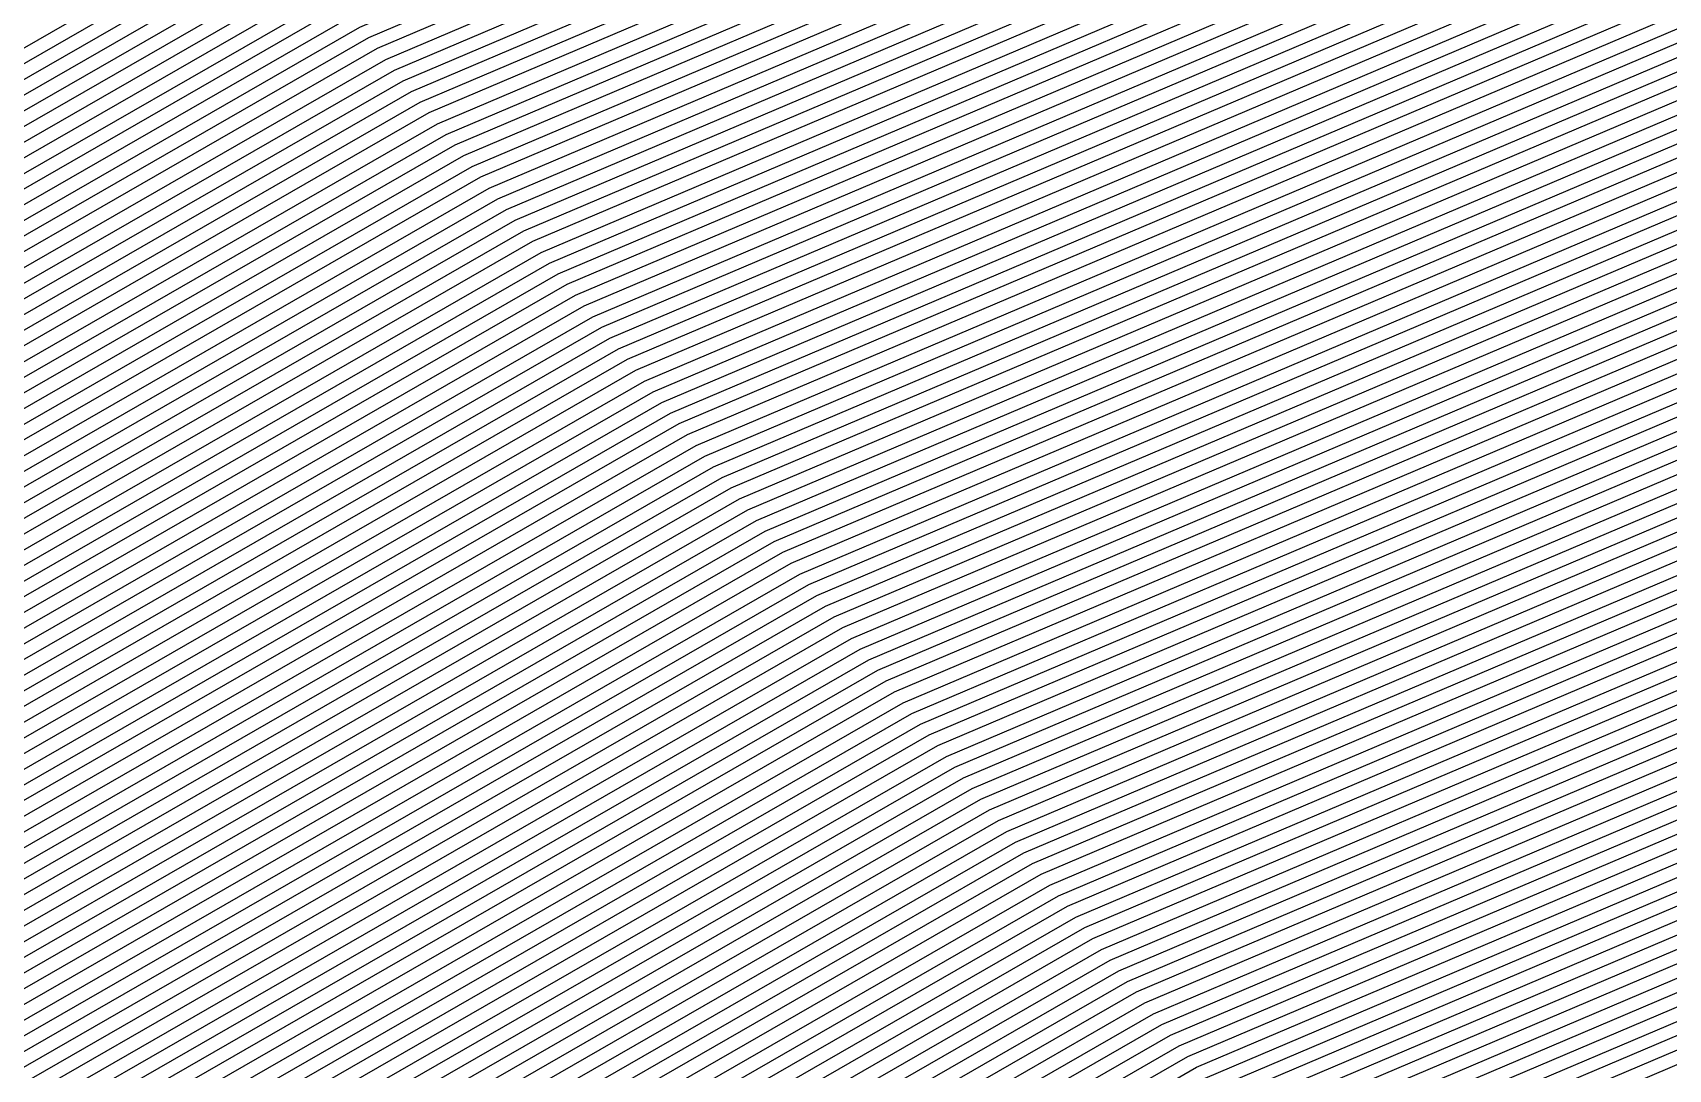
# Model space of a CAD drawing. Extents: x 7084 to 11035, y 13750 to 16729.
# Drawn here: x 9027.4 to 9099.3, y 14833.1 to 14878.7 of the extents above; entities that cross this region are included whole.
import ezdxf

# ---------------------------------------------------------------- set-up
doc = ezdxf.new("R2010")
doc.units = 0
doc.layers.add('Default', color=7, linetype='Continuous')

msp = doc.modelspace()

# ---------------------------------------------------------------- linework, layer by layer
at = {"layer": 'Default'}
for points in [[(8760.535, 14895.53), (8799.376, 14839.801), (8810.945, 14825.188), (8892.006, 14771.148), (8969.689, 14776.214), (8994.653, 14793.263), (9074.025, 14838.859), (9118.472, 14857.734), (9184.334, 14856.046), (9200.165, 14842.041), (9264.338, 14815.021), (9304.868, 14813.332), (9318.264, 14828.554), (9402.702, 14850.508), (9466.875, 14902.86), (9500.65, 14945.079), (9537.803, 15021.073), (9523.799, 15083.179), (9576.151, 15198.015), (9552.508, 15319.606)], [(9550.406, 15318.916), (9573.887, 15198.152), (9521.892, 15084.098), (9536.16, 15020.821), (9499.26, 14945.343), (9465.715, 14903.411), (9401.978, 14851.416), (9318.114, 14829.611), (9304.466, 14814.102), (9264.212, 14815.779), (9200.475, 14842.616), (9184.346, 14856.884), (9118.932, 14858.561), (9073.646, 14839.33), (8994.814, 14794.044), (8969.379, 14776.674), (8892.224, 14771.642), (8811.715, 14825.315), (8799.928, 14840.203), (8761.351, 14895.553)], [(8969.069, 14777.133), (8994.974, 14794.825), (9073.266, 14839.801), (9119.392, 14859.389), (9184.357, 14857.723), (9200.785, 14843.19), (9264.085, 14816.538), (9304.064, 14814.872), (9317.965, 14830.668), (9401.254, 14852.323), (9464.554, 14903.963), (9497.87, 14945.607), (9534.517, 15020.568), (9519.985, 15085.017), (9571.624, 15198.29), (9548.303, 15318.227)], [(9546.201, 15317.538), (9569.361, 15198.428), (9518.078, 15085.936), (9532.875, 15020.315), (9496.48, 14945.872), (9463.394, 14904.514), (9400.531, 14853.231), (9317.816, 14831.725), (9303.662, 14815.642), (9263.959, 14817.296), (9201.096, 14843.765), (9184.369, 14858.561), (9119.851, 14860.216), (9072.887, 14840.272), (8995.135, 14795.606), (8968.758, 14777.593), (8892.661, 14772.63), (8813.254, 14825.567), (8801.031, 14841.007), (8762.982, 14895.599), (8743.13, 14955.154), (8750.207, 14973.168)], [(8763.798, 14895.622), (8801.582, 14841.41), (8814.024, 14825.694), (8892.879, 14773.124), (8968.448, 14778.052), (8995.296, 14796.387), (9072.508, 14840.743), (9120.311, 14861.043), (9184.38, 14859.4), (9201.406, 14844.339), (9263.833, 14818.054), (9303.26, 14816.411), (9317.666, 14832.782), (9399.807, 14854.138), (9462.234, 14905.066), (9495.09, 14946.136), (9531.232, 15020.062), (9516.171, 15086.855), (9567.098, 15198.566), (9544.099, 15316.848)], [(8767.06, 14895.714), (8803.788, 14843.018), (8817.103, 14826.199), (8893.752, 14775.1), (8967.207, 14779.89), (8995.939, 14799.512), (9070.992, 14842.627), (9122.149, 14864.351), (9184.426, 14862.755), (9202.646, 14846.637), (9263.327, 14821.087), (9301.652, 14819.49), (9317.069, 14837.01), (9396.912, 14857.769), (9457.592, 14907.271), (9489.53, 14947.193), (9524.66, 15019.051), (9508.543, 15090.531), (9558.045, 15199.117), (9535.689, 15314.091)], [(8767.876, 14895.737), (8804.339, 14843.42), (8817.872, 14826.326), (8893.97, 14775.594), (8966.897, 14780.35), (8996.1, 14800.293), (9070.613, 14843.098), (9122.608, 14865.179), (9184.438, 14863.593), (9202.957, 14847.211), (9263.201, 14821.845), (9301.25, 14820.26), (9316.92, 14838.066), (9396.188, 14858.676), (9456.432, 14907.823), (9488.14, 14947.457), (9523.018, 15018.799), (9506.636, 15091.45), (9555.782, 15199.255), (9533.587, 15313.402)], [(9529.382, 15312.023), (9551.256, 15199.531), (9502.821, 15093.288), (9519.732, 15018.293), (9485.359, 14947.985), (9454.112, 14908.926), (9394.741, 14860.491), (9316.621, 14840.18), (9300.445, 14821.799), (9262.948, 14823.362), (9203.577, 14848.36), (9184.461, 14865.271), (9123.527, 14866.833), (9069.854, 14844.04), (8996.422, 14801.856), (8966.277, 14781.269), (8894.407, 14776.582), (8819.412, 14826.578), (8805.442, 14844.224), (8769.507, 14895.783)], [(8770.323, 14895.806), (8805.994, 14844.626), (8820.182, 14826.705), (8894.625, 14777.076), (8965.967, 14781.728), (8996.583, 14802.637), (9069.475, 14844.511), (9123.987, 14867.66), (9184.472, 14866.109), (9203.887, 14848.934), (9262.822, 14824.12), (9300.043, 14822.569), (9316.471, 14841.237), (9394.017, 14861.399), (9452.951, 14909.477), (9483.969, 14948.25), (9518.089, 15018.04), (9500.914, 15094.207), (9548.992, 15199.669), (9527.28, 15311.334)], [(8771.138, 14895.829), (8806.545, 14845.028), (8820.951, 14826.831), (8894.843, 14777.57), (8965.657, 14782.188), (8996.744, 14803.418), (9069.096, 14844.982), (9124.446, 14868.487), (9184.484, 14866.948), (9204.197, 14849.509), (9262.695, 14824.878), (9299.641, 14823.339), (9316.322, 14842.294), (9393.293, 14862.307), (9451.791, 14910.028), (9482.579, 14948.514), (9516.446, 15017.788), (9499.007, 15095.126), (9546.729, 15199.807), (9525.177, 15310.645)], [(8771.954, 14895.852), (8807.097, 14845.43), (8821.721, 14826.957), (8895.062, 14778.064), (8965.346, 14782.647), (8996.904, 14804.199), (9068.717, 14845.453), (9124.906, 14869.314), (9184.495, 14867.786), (9204.508, 14850.083), (9262.569, 14825.636), (9299.239, 14824.108), (9316.173, 14843.351), (9392.569, 14863.214), (9450.631, 14910.58), (9481.189, 14948.778), (9514.804, 15017.535), (9497.1, 15096.045), (9544.466, 15199.945), (9523.075, 15309.955)], [(8776.032, 14895.967), (8809.854, 14847.441), (8825.57, 14827.589), (8896.153, 14780.534), (8963.795, 14784.945), (8997.709, 14808.105), (9066.822, 14847.808), (9127.203, 14873.45), (9184.553, 14871.98), (9206.058, 14852.955), (9261.937, 14829.427), (9297.229, 14827.957), (9315.426, 14848.636), (9388.95, 14867.752), (9444.829, 14913.337), (9474.239, 14950.099), (9506.59, 15016.271), (9487.565, 15100.641), (9533.15, 15200.634), (9512.563, 15306.509)], [(8776.848, 14895.99), (8810.405, 14847.843), (8826.339, 14827.716), (8896.371, 14781.028), (8963.485, 14785.405), (8997.869, 14808.886), (9066.442, 14848.279), (9127.663, 14874.277), (9184.564, 14872.818), (9206.369, 14853.53), (9261.811, 14830.186), (9296.827, 14828.727), (9315.277, 14849.692), (9388.227, 14868.659), (9443.669, 14913.889), (9472.849, 14950.364), (9504.947, 15016.019), (9485.658, 15101.56), (9530.887, 15200.772), (9510.461, 15305.82)], [(8777.664, 14896.013), (8810.957, 14848.245), (8827.109, 14827.842), (8896.589, 14781.522), (8963.175, 14785.864), (8998.03, 14809.668), (9066.063, 14848.75), (9128.123, 14875.104), (9184.576, 14873.657), (9206.679, 14854.104), (9261.684, 14830.944), (9296.425, 14829.496), (9315.127, 14850.749), (9387.503, 14869.567), (9442.508, 14914.44), (9471.459, 14950.628), (9503.304, 15015.766), (9483.751, 15102.479), (9528.624, 15200.91), (9508.359, 15305.13)], [(8778.479, 14896.036), (8811.508, 14848.647), (8827.879, 14827.968), (8896.808, 14782.016), (8962.865, 14786.324), (8998.191, 14810.449), (9065.684, 14849.222), (9128.582, 14875.932), (9184.587, 14874.496), (9206.989, 14854.678), (9261.558, 14831.702), (9296.022, 14830.266), (9314.978, 14851.806), (9386.779, 14870.475), (9441.348, 14914.991), (9470.069, 14950.892), (9501.661, 15015.513), (9481.844, 15103.398), (9526.361, 15201.047), (9506.256, 15304.441)], [(9502.052, 15303.063), (9521.834, 15201.323), (9478.03, 15105.236), (9498.376, 15015.008), (9467.288, 14951.42), (9439.028, 14916.094), (9385.332, 14872.29), (9314.679, 14853.92), (9295.218, 14831.805), (9261.305, 14833.218), (9207.609, 14855.827), (9184.61, 14876.173), (9129.501, 14877.586), (9064.926, 14850.164), (8998.513, 14812.011), (8962.245, 14787.243), (8897.244, 14783.004), (8829.418, 14828.221)], [(9499.949, 15302.373), (9519.571, 15201.461), (9476.123, 15106.155), (9496.733, 15014.755), (9465.898, 14951.685), (9437.867, 14916.646), (9384.608, 14873.197), (9314.53, 14854.977), (9294.816, 14832.575), (9261.179, 14833.977), (9207.92, 14856.402), (9184.621, 14877.011), (9129.961, 14878.413), (9064.547, 14850.635), (8998.674, 14812.792), (8961.934, 14787.702), (8897.463, 14783.498), (8830.188, 14828.347), (8813.162, 14849.853), (8780.926, 14896.105)], [(8781.742, 14896.128), (8813.714, 14850.255), (8830.957, 14828.474), (8897.681, 14783.992), (8961.624, 14788.162), (8998.834, 14813.574), (9064.168, 14851.106), (9130.42, 14879.24), (9184.633, 14877.85), (9208.23, 14856.976), (9261.052, 14834.735), (9294.414, 14833.345), (9314.381, 14856.034), (9383.884, 14874.105), (9436.707, 14917.197), (9464.508, 14951.949), (9495.09, 15014.502), (9474.216, 15107.074), (9517.308, 15201.599), (9497.847, 15301.684)], [(8961.004, 14789.081), (8999.156, 14815.136), (9063.41, 14852.048), (9131.339, 14880.894), (9184.656, 14879.527), (9208.85, 14858.125), (9260.8, 14836.251), (9293.61, 14834.884), (9314.082, 14858.148), (9382.437, 14875.92), (9434.386, 14918.3), (9461.728, 14952.477), (9491.804, 15013.997), (9470.402, 15108.912), (9512.782, 15201.875), (9493.642, 15300.305)], [(8785.82, 14896.243), (8816.471, 14852.266), (8834.806, 14829.106), (8898.772, 14786.461), (8960.073, 14790.459), (8999.639, 14817.48), (9062.272, 14853.461), (9132.718, 14883.376), (9184.69, 14882.043), (9209.781, 14859.848), (9260.421, 14838.526), (9292.404, 14837.193), (9313.634, 14861.319), (9380.265, 14878.643), (9430.905, 14919.954), (9457.558, 14953.27), (9486.876, 15013.238), (9464.681, 15111.669), (9505.992, 15202.288), (9487.335, 15298.238)], [(8786.636, 14896.266), (8817.022, 14852.668), (8835.576, 14829.232), (8898.991, 14786.955), (8959.763, 14790.919), (8999.799, 14818.261), (9061.893, 14853.932), (9133.177, 14884.203), (9184.702, 14882.882), (9210.091, 14860.423), (9260.294, 14839.284), (9292.002, 14837.963), (9313.485, 14862.375), (9379.542, 14879.55), (9429.745, 14920.506), (9456.168, 14953.534), (9485.233, 15012.986), (9462.774, 15112.588), (9503.729, 15202.426), (9485.233, 15297.548)], [(9483.131, 15296.859), (9501.466, 15202.564), (9460.867, 15113.507), (9483.59, 15012.733), (9454.778, 14953.799), (9428.585, 14921.057), (9378.818, 14880.458), (9313.335, 14863.432), (9291.6, 14838.733), (9260.168, 14840.042), (9210.401, 14860.997), (9184.713, 14883.721), (9133.637, 14885.03), (9061.514, 14854.403), (8999.96, 14819.042), (8959.453, 14791.378), (8899.209, 14787.449), (8836.345, 14829.358), (8817.574, 14853.07), (8787.452, 14896.289)], [(8789.083, 14896.335), (8818.677, 14853.874), (8837.885, 14829.611), (8899.645, 14788.437), (8958.833, 14792.298), (9000.282, 14820.604), (9060.756, 14855.345), (9134.556, 14886.685), (9184.736, 14885.398), (9211.021, 14862.146), (9259.915, 14841.559), (9290.795, 14840.272), (9313.037, 14865.546), (9377.37, 14882.273), (9426.264, 14922.16), (9451.998, 14954.327), (9480.305, 15012.227), (9457.052, 15115.345), (9496.939, 15202.84), (9478.926, 15295.48)], [(9474.721, 15294.102), (9492.413, 15203.115), (9453.238, 15117.184), (9477.019, 15011.722), (9449.218, 14954.855), (9423.944, 14923.263), (9375.923, 14884.088), (9312.738, 14867.66), (9289.991, 14841.812), (9259.662, 14843.075), (9211.642, 14863.295), (9184.759, 14887.075), (9135.475, 14888.339), (9059.998, 14856.287), (9000.604, 14822.167), (8958.212, 14793.217), (8900.082, 14789.425), (8839.424, 14829.864), (8819.779, 14854.678), (8790.714, 14896.38)], [(8957.902, 14793.676), (9000.764, 14822.948), (9059.618, 14856.758), (9135.935, 14889.166), (9184.771, 14887.914), (9211.952, 14863.869), (9259.536, 14843.834), (9289.589, 14842.581), (9312.588, 14868.717), (9375.199, 14884.996), (9422.783, 14923.814), (9447.827, 14955.12), (9475.376, 15011.469), (9451.331, 15118.103), (9490.15, 15203.253), (9472.619, 15293.412)], [(8900.518, 14790.413), (8957.592, 14794.136), (9000.925, 14823.729), (9059.239, 14857.229), (9136.394, 14889.993), (9184.782, 14888.752), (9212.262, 14864.443), (9259.41, 14844.592), (9289.187, 14843.351), (9312.439, 14869.774), (9374.475, 14885.903), (9421.623, 14924.366), (9446.437, 14955.384), (9473.733, 15011.216), (9449.424, 15119.022), (9487.887, 15203.391), (9470.517, 15292.723)], [(9464.21, 15290.655), (9481.097, 15203.805), (9443.703, 15121.779), (9468.805, 15010.458), (9442.267, 14956.177), (9418.142, 14926.02), (9372.304, 14888.626), (9311.991, 14872.945), (9287.981, 14845.66), (9259.031, 14846.866), (9213.193, 14866.167), (9184.817, 14891.268), (9137.773, 14892.475), (9058.102, 14858.642), (9001.408, 14826.073), (8956.661, 14795.514), (8901.173, 14791.895), (8843.273, 14830.496), (8822.537, 14856.689), (8794.793, 14896.495), (8780.317, 14939.921), (8792.323, 14970.479), (8761.764, 15023.957)], [(8781.271, 14939.53), (8795.608, 14896.518), (8823.088, 14857.091), (8844.043, 14830.622), (8901.392, 14792.389), (8956.351, 14795.974), (9001.569, 14826.854), (9057.723, 14859.113), (9138.232, 14893.302), (9184.828, 14892.107), (9213.503, 14866.741), (9258.904, 14847.625), (9287.579, 14846.43), (9311.842, 14874.001), (9371.58, 14889.534), (9416.982, 14926.571), (9440.877, 14956.441), (9467.162, 15010.206), (9441.796, 15122.698), (9478.834, 15203.942), (9462.107, 15289.966)], [(9001.729, 14827.635), (9057.344, 14859.584), (9138.692, 14894.129), (9184.84, 14892.946), (9213.813, 14867.315), (9258.778, 14848.383), (9287.177, 14847.2), (9311.692, 14875.058), (9370.857, 14890.441), (9415.821, 14927.123), (9439.487, 14956.705), (9465.519, 15009.953), (9439.889, 15123.617), (9476.571, 15204.08), (9460.005, 15289.277)], [(8764.039, 15025.439), (8795.562, 14970.273), (8783.178, 14938.749), (8797.24, 14896.564), (8824.191, 14857.895), (8845.582, 14830.875), (8901.828, 14793.377), (8955.731, 14796.893), (9001.89, 14828.416), (9056.965, 14860.055), (9139.151, 14894.956), (9184.851, 14893.784), (9214.123, 14867.89), (9258.651, 14849.141), (9286.774, 14847.969), (9311.543, 14876.115), (9370.133, 14891.349), (9414.661, 14927.674), (9438.097, 14956.969), (9463.876, 15009.7), (9437.982, 15124.536), (9474.308, 15204.218), (9457.903, 15288.587)], [(8764.797, 15025.933), (8796.642, 14970.204), (8784.132, 14938.358), (8798.055, 14896.587), (8824.742, 14858.297), (8846.352, 14831.001), (8902.046, 14793.871), (8955.421, 14797.352), (9002.051, 14829.198), (9056.586, 14860.526), (9139.611, 14895.783), (9184.863, 14894.623), (9214.433, 14868.464), (9258.525, 14849.899), (9286.372, 14848.739), (9311.394, 14877.172), (9369.409, 14892.256), (9413.501, 14928.226), (9436.707, 14957.233), (9462.234, 15009.447), (9436.075, 15125.455), (9472.045, 15204.356), (9455.8, 15287.898)], [(8767.072, 15027.415), (8799.882, 14969.997), (8786.992, 14937.187), (8800.502, 14896.656), (8826.397, 14859.503), (8848.661, 14831.38), (8902.701, 14795.353), (8954.49, 14798.731), (9002.534, 14831.541), (9055.448, 14861.939), (9140.989, 14898.265), (9184.897, 14897.139), (9215.364, 14870.187), (9258.146, 14852.174), (9285.166, 14851.048), (9310.946, 14880.343), (9367.238, 14894.979), (9410.02, 14929.88), (9432.537, 14958.026), (9457.305, 15008.689), (9430.354, 15128.212), (9465.255, 15204.77), (9449.493, 15285.83)], [(8768.588, 15028.403), (8802.042, 14969.859), (8788.899, 14936.405), (8802.134, 14896.702), (8827.5, 14860.308), (8850.2, 14831.633), (8903.138, 14796.341), (8953.87, 14799.65), (9002.855, 14833.104), (9054.69, 14862.881), (9141.908, 14899.919), (9184.92, 14898.816), (9215.984, 14871.336), (9257.893, 14853.69), (9284.362, 14852.588), (9310.647, 14882.457), (9365.79, 14896.794), (9407.699, 14930.983), (9429.757, 14958.555), (9454.02, 15008.184), (9426.54, 15130.05), (9460.729, 15205.045), (9445.289, 15284.452)], [(9003.016, 14833.885), (9054.311, 14863.352), (9142.368, 14900.746), (9184.932, 14899.655), (9216.294, 14871.911), (9257.767, 14854.449), (9283.96, 14853.357), (9310.498, 14883.514), (9365.067, 14897.702), (9406.539, 14931.534), (9428.366, 14958.819), (9452.377, 15007.931), (9424.633, 15130.969), (9458.466, 15205.183), (9443.186, 15283.762)], [(8770.105, 15029.391), (8804.201, 14969.721), (8790.806, 14935.624), (8803.765, 14896.748), (8828.602, 14861.112), (8851.74, 14831.886), (8903.574, 14797.329), (8953.249, 14800.569), (9003.177, 14834.666), (9053.932, 14863.823), (9142.827, 14901.573), (9184.943, 14900.493), (9216.605, 14872.485), (9257.64, 14855.207), (9283.558, 14854.127), (9310.348, 14884.571), (9364.343, 14898.609), (9405.379, 14932.086), (9426.976, 14959.083), (9450.734, 15007.678), (9422.726, 15131.888), (9456.202, 15205.321), (9441.084, 15283.073)], [(9438.982, 15282.384), (9453.939, 15205.459), (9420.819, 15132.808), (9449.091, 15007.425), (9425.586, 14959.347), (9404.218, 14932.637), (9363.619, 14899.517), (9310.199, 14885.628), (9283.156, 14854.897), (9257.514, 14855.965), (9216.915, 14873.06), (9184.955, 14901.332), (9143.287, 14902.4), (9053.553, 14864.294), (9003.338, 14835.447), (8952.939, 14801.029), (8903.793, 14797.823), (8852.509, 14832.012), (8829.154, 14861.514), (8804.581, 14896.771), (8791.76, 14935.234), (8805.281, 14969.652), (8770.863, 15029.885)], [(9432.675, 15280.316), (9447.15, 15205.872), (9415.098, 15135.565), (9444.163, 15006.667), (9421.416, 14960.14), (9400.737, 14934.292), (9361.448, 14902.239), (9309.751, 14888.798), (9281.949, 14857.206), (9257.135, 14858.24), (9217.845, 14874.783), (9184.989, 14903.848), (9144.666, 14904.882), (9052.415, 14865.707), (9003.82, 14837.791), (8952.009, 14802.407), (8904.447, 14799.305), (8854.818, 14832.391)], [(8773.896, 15031.861), (8809.601, 14969.376), (8795.574, 14933.671), (8807.843, 14896.863), (8831.36, 14863.122), (8855.588, 14832.518), (8904.666, 14799.799), (8951.698, 14802.867), (9003.981, 14838.572), (9052.036, 14866.178), (9145.125, 14905.709), (9185.001, 14904.687), (9218.155, 14875.357), (9257.009, 14858.998), (9281.547, 14857.975), (9309.602, 14889.855), (9360.724, 14903.147), (9399.577, 14934.843), (9420.026, 14960.404), (9442.52, 15006.414), (9413.191, 15136.484), (9444.886, 15206.01), (9430.572, 15279.627)], [(8907.604, 15279.542), (8848.463, 15222.043), (8844.399, 15210.663), (8841.779, 15202.805), (8837.85, 15181.851), (8835.231, 15173.993), (8813.875, 15096.781), (8805.362, 15079.1), (8798.159, 15062.73), (8798.159, 15047.669), (8844.157, 14967.171), (8826.086, 14921.172), (8833.944, 14897.598), (8849.005, 14875.989), (8880.219, 14836.562), (8911.65, 14815.607), (8941.773, 14817.572), (9009.128, 14863.57), (9039.905, 14881.251), (9159.83, 14932.178), (9185.368, 14931.523)], [(8951.388, 14803.326), (9004.142, 14839.353), (9051.657, 14866.649), (9145.585, 14906.536), (9185.012, 14905.525), (9218.466, 14875.932), (9256.882, 14859.756), (9281.145, 14858.745), (9309.452, 14890.912), (9360, 14904.055), (9398.417, 14935.394), (9418.636, 14960.668), (9440.877, 15006.162), (9411.284, 15137.403), (9442.623, 15206.148), (9428.47, 15278.937)], [(8951.078, 14803.786), (9004.303, 14840.134), (9051.278, 14867.12), (9146.044, 14907.363), (9185.024, 14906.364), (9218.776, 14876.506), (9256.756, 14860.514), (9280.743, 14859.515), (9309.303, 14891.969), (9359.276, 14904.962), (9397.256, 14935.946), (9417.246, 14960.933), (9439.234, 15005.909), (9409.376, 15138.322), (9440.36, 15206.286), (9426.368, 15278.248)], [(9004.624, 14841.697), (9050.52, 14868.062), (9146.963, 14909.018), (9185.047, 14908.041), (9219.396, 14877.655), (9256.503, 14862.031), (9279.939, 14861.054), (9309.004, 14894.083), (9357.829, 14906.777), (9394.936, 14937.049), (9414.466, 14961.461), (9435.949, 15005.403), (9405.562, 15140.16), (9435.834, 15206.562), (9422.163, 15276.869)], [(8777.687, 15034.331), (8815, 14969.032), (8800.341, 14931.718), (8811.922, 14896.978), (8834.117, 14865.133), (8859.437, 14833.15), (8905.757, 14802.269), (8950.147, 14805.164), (9004.785, 14842.478), (9050.141, 14868.533), (9147.423, 14909.845), (9185.058, 14908.88), (9219.706, 14878.229), (9256.377, 14862.789), (9279.537, 14861.824), (9308.855, 14895.14), (9357.105, 14907.685), (9393.776, 14937.6), (9413.076, 14961.725), (9434.306, 15005.151), (9403.655, 15141.079), (9433.571, 15206.7), (9420.061, 15276.18)], [(9415.856, 15274.802), (9429.044, 15206.975), (9399.841, 15142.917), (9431.02, 15004.645), (9410.296, 14962.254), (9391.455, 14938.703), (9355.658, 14909.5), (9308.556, 14897.254), (9278.733, 14863.363), (9256.124, 14864.305), (9220.327, 14879.378), (9185.081, 14910.557), (9148.342, 14911.499), (9049.382, 14869.475), (9005.107, 14844.04), (8949.527, 14806.083), (8906.194, 14803.257), (8860.976, 14833.402), (8835.22, 14865.937), (8813.553, 14897.024), (8802.248, 14930.937), (8817.16, 14968.894), (8779.203, 15035.319)], [(8779.961, 15035.813), (8818.24, 14968.825), (8803.202, 14930.546), (8814.369, 14897.047), (8835.771, 14866.339), (8861.746, 14833.529), (8906.412, 14803.751), (8949.217, 14806.543), (9005.268, 14844.822), (9049.003, 14869.946), (9148.801, 14912.326), (9185.092, 14911.396), (9220.637, 14879.952), (9255.998, 14865.064), (9278.331, 14864.133), (9308.407, 14898.311), (9354.934, 14910.408), (9390.295, 14939.254), (9408.905, 14962.518), (9429.377, 15004.392), (9397.934, 15143.836), (9426.781, 15207.113), (9413.753, 15274.112)], [(8819.32, 14968.756), (8804.156, 14930.156), (8815.184, 14897.07), (8836.322, 14866.741), (8862.516, 14833.655), (8906.63, 14804.245), (8948.907, 14807.002), (9005.429, 14845.603), (9048.624, 14870.417), (9149.261, 14913.153), (9185.104, 14912.234), (9220.947, 14880.527), (9255.871, 14865.822), (9277.929, 14864.903), (9308.257, 14899.367), (9354.21, 14911.315), (9389.134, 14939.806), (9407.515, 14962.782), (9427.735, 15004.14), (9396.027, 15144.755), (9424.518, 15207.251), (9411.651, 15273.423)], [(8781.478, 15036.801), (8820.4, 14968.687), (8805.109, 14929.765), (8816, 14897.093), (8836.874, 14867.143), (8863.285, 14833.781), (8906.848, 14804.739), (8948.597, 14807.462), (9005.589, 14846.384), (9048.245, 14870.888), (9149.72, 14913.98), (9185.115, 14913.073), (9221.257, 14881.101), (9255.745, 14866.58), (9277.526, 14865.673), (9308.108, 14900.424), (9353.486, 14912.223), (9387.974, 14940.357), (9406.125, 14963.046), (9426.092, 15003.887), (9394.12, 15145.674), (9422.255, 15207.389), (9409.549, 15272.734)], [(8948.286, 14807.921), (9005.75, 14847.165), (9047.866, 14871.359), (9150.18, 14914.808), (9185.127, 14913.912), (9221.567, 14881.676), (9255.618, 14867.338), (9277.124, 14866.442), (9307.959, 14901.481), (9352.763, 14913.13), (9386.814, 14940.909), (9404.735, 14963.311), (9424.449, 15003.634), (9392.213, 15146.593), (9419.992, 15207.527), (9407.446, 15272.044)], [(9403.242, 15270.666), (9415.465, 15207.802), (9388.399, 15148.431), (9421.163, 15003.129), (9401.955, 14963.839), (9384.493, 14942.012), (9351.315, 14914.945), (9307.66, 14903.595), (9276.32, 14867.982), (9255.366, 14868.855), (9222.188, 14882.824), (9185.15, 14915.589), (9151.099, 14916.462), (9047.108, 14872.301), (9006.072, 14848.728), (8947.666, 14808.841), (8907.503, 14806.221), (8865.594, 14834.16), (8838.528, 14868.349), (8818.447, 14897.162), (8807.97, 14928.593), (8823.639, 14968.48), (8783.753, 15038.283)], [(9396.935, 15268.598), (9408.676, 15208.216), (9382.678, 15151.189), (9416.235, 15002.371), (9397.785, 14964.632), (9381.012, 14943.666), (9349.144, 14917.668), (9307.212, 14906.766), (9275.114, 14870.291), (9254.987, 14871.129), (9223.118, 14884.548), (9185.184, 14918.105), (9152.477, 14918.943), (9045.97, 14873.714), (9006.554, 14851.071), (8946.735, 14810.219), (8908.158, 14807.703), (8867.903, 14834.54), (8840.182, 14869.556), (8820.894, 14897.231), (8810.83, 14927.422), (8826.879, 14968.274), (8786.027, 15039.765)], [(8821.709, 14897.254), (8840.734, 14869.958), (8868.673, 14834.666), (8908.376, 14808.197), (8946.425, 14810.679), (9006.715, 14851.852), (9045.591, 14874.185), (9152.937, 14919.771), (9185.196, 14918.943), (9223.429, 14885.122), (9254.86, 14871.888), (9274.712, 14871.061), (9307.063, 14907.823), (9348.42, 14918.576), (9379.852, 14944.217), (9396.395, 14964.896), (9414.592, 15002.118), (9380.771, 15152.108), (9406.413, 15208.354), (9394.832, 15267.909)], [(9390.628, 15266.53), (9401.886, 15208.63), (9376.957, 15153.946), (9411.307, 15001.612), (9393.615, 14965.425), (9377.531, 14945.32), (9346.973, 14920.391), (9306.764, 14909.937), (9273.908, 14872.6), (9254.608, 14873.404), (9224.049, 14886.271), (9185.219, 14920.621), (9153.856, 14921.425), (9044.833, 14875.127), (9007.037, 14853.415), (8945.805, 14811.598), (8908.813, 14809.185), (8870.213, 14834.919), (8841.837, 14870.762), (8823.341, 14897.3), (8813.691, 14926.25), (8830.119, 14968.067), (8788.302, 15041.247)], [(8945.495, 14812.057), (9007.198, 14854.196), (9044.454, 14875.598), (9154.316, 14922.252), (9185.23, 14921.459), (9224.359, 14886.845), (9254.481, 14874.162), (9273.506, 14873.37), (9306.615, 14910.993), (9346.249, 14921.298), (9376.371, 14945.872), (9392.225, 14965.689), (9409.664, 15001.36), (9375.05, 15154.865), (9399.623, 15208.767), (9388.525, 15265.841)], [(8789.818, 15042.235), (8832.279, 14967.929), (8815.598, 14925.469), (8824.972, 14897.345), (8842.94, 14871.566), (8871.752, 14835.171), (8909.249, 14810.173), (8945.185, 14812.517), (9007.359, 14854.977), (9044.075, 14876.069), (9154.775, 14923.079), (9185.242, 14922.298), (9224.669, 14887.42), (9254.355, 14874.921), (9273.104, 14874.139), (9306.465, 14912.05), (9345.525, 14922.206), (9375.211, 14946.423), (9390.835, 14965.953), (9408.021, 15001.107), (9373.143, 15155.784), (9397.36, 15208.905), (9386.423, 15265.152)], [(9007.519, 14855.758), (9043.696, 14876.54), (9155.235, 14923.906), (9185.253, 14923.137), (9224.979, 14887.994), (9254.228, 14875.679), (9272.701, 14874.909), (9306.316, 14913.107), (9344.801, 14923.114), (9374.05, 14946.974), (9389.444, 14966.217), (9406.378, 15000.854), (9371.236, 15156.703), (9395.097, 15209.043), (9384.321, 15264.462)], [(8791.335, 15043.223), (8834.438, 14967.791), (8817.505, 14924.687), (8826.603, 14897.391), (8844.043, 14872.37), (8873.291, 14835.424), (8909.686, 14811.161), (8944.564, 14813.436), (9007.68, 14856.539), (9043.317, 14877.011), (9155.694, 14924.733), (9185.265, 14923.975), (9225.29, 14888.569), (9254.102, 14876.437), (9272.299, 14875.679), (9306.167, 14914.164), (9344.078, 14924.021), (9372.89, 14947.526), (9388.054, 14966.481), (9404.735, 15000.601), (9369.329, 15157.622), (9392.833, 15209.181), (9382.218, 15263.773)], [(9375.911, 15261.705), (9386.044, 15209.595), (9363.608, 15160.379), (9399.807, 14999.843), (9383.884, 14967.274), (9369.409, 14949.18), (9341.906, 14926.744), (9305.719, 14917.335), (9271.093, 14877.988), (9253.723, 14878.712), (9226.22, 14890.292), (9185.299, 14926.491), (9157.073, 14927.215), (9042.179, 14878.424), (9008.163, 14858.883), (8943.634, 14814.814), (8910.341, 14812.643), (8875.601, 14835.803)], [(8829.866, 14897.483), (8846.248, 14873.979), (8876.37, 14835.93), (8910.559, 14813.137), (8943.323, 14815.274), (9008.324, 14859.664), (9041.8, 14878.896), (9157.532, 14928.042), (9185.311, 14927.33), (9226.53, 14890.866), (9253.597, 14879.47), (9270.691, 14878.758), (9305.569, 14918.392), (9341.183, 14927.651), (9368.249, 14949.732), (9382.494, 14967.538), (9398.164, 14999.59), (9361.7, 15161.298), (9383.781, 15209.732), (9373.809, 15261.016)], [(9369.604, 15259.637), (9379.254, 15210.008), (9357.886, 15163.136), (9394.878, 14999.085), (9379.714, 14968.067), (9365.928, 14950.835), (9339.735, 14929.466), (9305.27, 14920.506), (9269.887, 14880.297), (9253.344, 14880.986), (9227.151, 14892.015), (9185.334, 14929.007), (9158.451, 14929.696), (9041.042, 14879.838), (9008.645, 14861.227), (8942.703, 14816.193), (8910.996, 14814.125), (8877.91, 14836.182)], [(8824.179, 14921.953), (8832.313, 14897.552), (8847.903, 14875.185), (8878.679, 14836.309), (8911.214, 14814.619), (8942.393, 14816.652), (9008.806, 14862.008), (9040.663, 14880.309), (9158.911, 14930.523), (9185.345, 14929.846), (9227.461, 14892.589), (9253.217, 14881.745), (9269.485, 14881.067), (9305.121, 14921.563), (9339.011, 14930.374), (9364.768, 14951.386), (9378.324, 14968.331), (9393.236, 14998.832), (9355.979, 15164.055), (9376.991, 15210.146), (9367.502, 15258.948)], [(8942.083, 14817.112), (9008.967, 14862.789), (9040.284, 14880.78), (9159.37, 14931.351), (9185.357, 14930.684), (9227.771, 14893.164), (9253.091, 14882.503), (9269.083, 14881.836), (9304.972, 14922.62), (9338.288, 14931.282), (9363.608, 14951.937), (9376.934, 14968.595), (9391.593, 14998.579), (9354.072, 15164.974), (9374.728, 15210.284), (9365.4, 15258.259)], [(9356.99, 15255.501), (9365.675, 15210.835), (9346.444, 15168.651), (9385.022, 14997.568), (9371.374, 14969.652), (9358.966, 14954.143), (9335.393, 14934.912), (9304.374, 14926.847), (9267.474, 14884.915), (9252.586, 14885.536), (9229.012, 14895.461), (9185.403, 14934.039), (9161.209, 14934.659), (9038.767, 14882.664), (9009.61, 14865.914), (8940.842, 14818.95), (8912.305, 14817.089), (8882.528, 14836.941), (8850.66, 14877.195), (8836.391, 14897.667), (8828.947, 14920), (8847.397, 14966.964), (8800.433, 15049.151)], [(8810.486, 15244.576), (8804.558, 15226.792), (8795.666, 15179.369), (8789.738, 15161.585), (8779.134, 15123.249), (8759.869, 15083.236), (8743.567, 15046.187), (8743.567, 15012.101), (8766.405, 14972.134), (8757.433, 14949.295), (8775.217, 14895.944), (8809.302, 14847.039), (8824.8, 14827.463), (8895.935, 14780.04), (8964.106, 14784.486), (8997.548, 14807.324), (9067.201, 14847.337), (9126.744, 14872.623), (9184.541, 14871.141), (9205.748, 14852.381)], [(8834.873, 15244.846), (8828.384, 15226.678), (8824.202, 15214.132), (8817.93, 15180.679), (8813.748, 15168.134), (8797.469, 15109.28), (8783.879, 15081.053), (8772.379, 15054.918), (8772.379, 15030.873), (8807.441, 14969.514), (8793.667, 14934.452), (8806.212, 14896.817), (8830.257, 14862.318), (8854.049, 14832.265), (8904.229, 14798.811), (8952.319, 14801.948), (9003.659, 14837.01), (9052.794, 14865.236), (9144.206, 14904.055), (9184.978, 14903.009), (9217.535, 14874.208), (9257.261, 14857.481), (9282.352, 14856.436)], [(9185.035, 14907.202), (9146.504, 14908.19), (9050.899, 14867.591), (9004.464, 14840.916), (8950.768, 14804.245), (8905.321, 14801.281), (8857.897, 14832.897), (8833.014, 14864.328), (8810.29, 14896.932), (8798.434, 14932.499), (8812.841, 14969.17), (8776.17, 15033.343), (8776.17, 15056.066), (8787.038, 15080.766), (8799.882, 15107.442), (8816.907, 15168.995), (8820.859, 15180.851), (8826.787, 15212.467), (8830.739, 15224.322), (8836.872, 15241.493)], [(9107.444, 14837.883), (9083.123, 14827.555), (8990.793, 14774.514), (8977.133, 14765.185), (8886.767, 14759.292), (8792.472, 14822.155), (8786.142, 14830.151), (8740.959, 14894.979), (8717.385, 14965.7), (8721.05, 14975.029), (8711.722, 14991.353), (8711.722, 15036.536), (8733.331, 15085.649), (8758.869, 15138.689), (8763.2, 15154.348), (8771.058, 15177.922), (8782.845, 15240.785)], [(8814.725, 15240.337), (8809.21, 15223.794), (8800.939, 15179.679), (8795.424, 15163.136), (8783.477, 15119.941), (8765.555, 15082.719), (8750.391, 15048.254), (8750.391, 15016.547), (8776.124, 14971.513), (8766.015, 14945.78), (8782.558, 14896.151), (8814.265, 14850.658), (8831.727, 14828.6), (8897.899, 14784.486), (8961.314, 14788.621), (8998.995, 14814.355), (9063.789, 14851.577), (9130.88, 14880.067), (9184.644, 14878.689), (9208.54, 14857.55), (9260.926, 14835.493)], [(9184.116, 14840.111), (9109.741, 14842.018), (9081.228, 14829.91), (8991.597, 14778.42), (8975.582, 14767.483), (8887.858, 14761.762), (8796.321, 14822.787), (8788.899, 14832.162), (8745.037, 14895.094), (8722.153, 14963.747), (8726.449, 14974.684), (8715.513, 14993.823), (8715.513, 15037.685), (8736.49, 15085.361), (8761.282, 15136.851), (8766.359, 15155.209), (8773.988, 15178.094), (8785.43, 15239.119)], [(8816.138, 15238.924), (8810.761, 15222.795), (8802.697, 15179.783), (8797.32, 15163.653), (8784.924, 15118.838), (8767.451, 15082.547), (8752.665, 15048.944), (8752.665, 15018.029), (8779.364, 14971.306), (8768.875, 14944.608), (8785.005, 14896.22), (8815.919, 14851.864), (8834.036, 14828.979), (8898.554, 14785.967), (8960.383, 14790), (8999.478, 14816.698), (9062.651, 14852.99), (9132.258, 14882.549), (9184.679, 14881.205)], [(8818.022, 15237.04), (8812.829, 15221.462), (8805.04, 15179.921), (8799.847, 15164.343), (8786.854, 15117.367), (8769.978, 15082.317), (8755.698, 15049.863), (8755.698, 15020.005), (8783.684, 14971.031), (8772.689, 14943.046), (8788.267, 14896.312), (8818.125, 14853.472), (8837.115, 14829.485), (8899.427, 14787.943), (8959.143, 14791.838), (9000.121, 14819.823), (9061.135, 14854.874), (9134.096, 14885.857), (9184.725, 14884.559), (9210.711, 14861.571), (9260.041, 14840.801), (9291.197, 14839.502), (9313.186, 14864.489)], [(8789.565, 15236.454), (8778.675, 15178.37), (8771.414, 15156.588), (8765.142, 15133.91), (8741.545, 15084.902), (8721.578, 15039.523), (8721.578, 14997.775), (8735.088, 14974.133), (8729.781, 14960.622), (8751.563, 14895.278), (8793.311, 14835.378), (8802.478, 14823.798), (8889.605, 14765.714), (8973.101, 14771.159), (8992.884, 14784.669), (9078.195, 14833.678), (9113.418, 14848.636), (9184.208, 14846.82), (9196.753, 14835.723), (9265.728, 14806.681)], [(8790.599, 15235.788), (8779.847, 15178.439), (8772.678, 15156.933), (8766.107, 15133.175), (8742.809, 15084.787), (8723.095, 15039.983), (8723.095, 14998.763), (8737.248, 14973.995), (8731.688, 14959.841), (8753.194, 14895.324), (8794.414, 14836.182), (8804.018, 14824.051), (8890.041, 14766.702), (8972.481, 14772.078), (8993.205, 14786.232), (9077.437, 14834.62), (9114.337, 14850.29), (9184.231, 14848.498), (9197.373, 14836.872)], [(8791.116, 15235.455), (8780.432, 15178.473), (8773.31, 15157.105), (8766.589, 15132.808), (8743.44, 15084.729), (8723.853, 15040.213), (8723.853, 14999.257), (8738.328, 14973.926), (8732.641, 14959.451), (8754.01, 14895.347), (8794.965, 14836.584), (8804.787, 14824.177), (8890.259, 14767.196), (8972.17, 14772.538), (8993.366, 14787.013), (9077.058, 14835.091), (9114.796, 14851.117), (9184.242, 14849.336), (9197.684, 14837.446), (9265.349, 14808.955), (9308.085, 14807.175), (9319.458, 14820.099), (9408.492, 14843.248)], [(8840.469, 15235.457), (8834.978, 15220.083), (8831.44, 15209.468), (8826.132, 15181.161), (8822.594, 15170.546), (8804.224, 15104.133), (8792.725, 15080.249), (8782.994, 15058.134), (8782.994, 15037.789), (8822.56, 14968.549), (8807.016, 14928.984), (8817.631, 14897.139), (8837.977, 14867.947), (8864.825, 14834.034), (8907.285, 14805.727), (8947.976, 14808.381), (9005.911, 14847.946), (9047.487, 14871.83), (9150.639, 14915.635), (9185.138, 14914.75), (9221.878, 14882.25), (9255.492, 14868.097), (9276.722, 14867.212), (9307.809, 14902.538)], [(9116.175, 14853.599), (9075.92, 14836.504), (8993.849, 14789.357), (8971.24, 14773.916), (8890.914, 14768.678), (8807.097, 14824.556), (8796.619, 14837.791), (8756.457, 14895.415), (8735.502, 14958.279), (8741.568, 14973.719), (8726.128, 15000.739), (8726.128, 15040.902), (8745.336, 15084.557), (8768.037, 15131.705), (8775.205, 15157.622), (8782.19, 15178.576), (8792.667, 15234.455)], [(8820.848, 15234.214), (8815.931, 15219.463), (8808.556, 15180.127), (8803.639, 15165.377), (8789.749, 15115.162), (8773.769, 15081.972), (8760.248, 15051.241), (8760.248, 15022.969), (8790.163, 14970.617), (8778.41, 14940.702), (8793.161, 14896.449), (8821.434, 14855.885), (8841.733, 14830.243), (8900.737, 14790.907), (8957.282, 14794.595), (9001.086, 14824.51), (9058.86, 14857.7), (9136.854, 14890.82), (9184.794, 14889.591), (9212.572, 14865.018), (9259.283, 14845.35)], [(8821.319, 15233.743), (8816.448, 15219.13), (8809.141, 15180.162), (8804.27, 15165.549), (8790.232, 15114.794), (8774.401, 15081.915), (8761.006, 15051.471), (8761.006, 15023.463), (8791.243, 14970.548), (8779.364, 14940.311), (8793.977, 14896.472), (8821.985, 14856.287), (8842.503, 14830.369), (8900.955, 14791.401), (8956.971, 14795.055), (9001.247, 14825.292), (9058.481, 14858.171), (9137.313, 14891.647), (9184.805, 14890.43), (9212.882, 14865.592)], [(8841.268, 15234.116), (8835.92, 15219.141), (8832.474, 15208.802), (8827.304, 15181.23), (8823.858, 15170.891), (8805.189, 15103.398), (8793.988, 15080.134), (8784.511, 15058.594), (8784.511, 15038.777), (8824.719, 14968.411), (8808.923, 14928.203), (8819.262, 14897.185), (8839.08, 14868.751), (8866.364, 14834.287), (8907.722, 14806.715), (8947.356, 14809.3), (9006.233, 14849.509), (9046.729, 14872.772), (9151.558, 14917.289), (9185.161, 14916.427), (9222.498, 14883.399), (9255.239, 14869.613)], [(8794.218, 15233.456), (8783.948, 15178.68), (8777.101, 15158.139), (8769.484, 15130.602), (8747.232, 15084.385), (8728.402, 15041.591), (8728.402, 15002.221), (8744.807, 14973.512), (8738.363, 14957.107), (8758.904, 14895.484), (8798.274, 14838.997), (8809.406, 14824.935), (8891.569, 14770.16), (8970.309, 14775.295), (8994.331, 14791.7), (9074.783, 14837.917), (9117.553, 14856.08), (9184.311, 14854.368), (9199.545, 14840.893), (9264.591, 14813.505), (9305.673, 14811.793), (9318.562, 14826.44), (9404.149, 14848.693)], [(9185.173, 14917.266), (9152.018, 14918.116), (9046.35, 14873.243), (9006.394, 14850.29), (8947.046, 14809.76), (8907.94, 14807.209), (8867.134, 14834.413), (8839.631, 14869.153), (8820.078, 14897.208), (8809.877, 14927.812), (8825.799, 14968.343), (8785.269, 15039.271), (8785.269, 15058.824), (8794.62, 15080.077), (8805.672, 15103.03), (8824.49, 15171.063), (8827.89, 15181.265), (8832.991, 15208.469), (8836.391, 15218.67), (8841.668, 15233.445)], [(8798.354, 15230.79), (8788.635, 15178.956), (8782.156, 15159.518), (8773.344, 15127.661), (8752.286, 15083.925), (8734.468, 15043.429), (8734.468, 15006.173), (8753.447, 14972.961), (8745.991, 14953.982), (8765.429, 14895.668), (8802.685, 14842.214), (8815.563, 14825.946), (8893.315, 14774.112), (8967.828, 14778.971), (8995.618, 14797.95), (9071.75, 14841.685), (9121.23, 14862.697), (9184.403, 14861.077), (9202.026, 14845.488)], [(8842.867, 15231.433), (8837.804, 15217.257), (8834.542, 15207.469), (8829.648, 15181.368), (8826.385, 15171.58), (8807.119, 15101.927), (8796.516, 15079.904), (8787.544, 15059.513), (8787.544, 15040.753), (8829.039, 14968.136), (8812.737, 14926.64), (8822.525, 14897.277), (8841.285, 14870.36), (8869.443, 14834.792), (8908.595, 14808.691), (8946.115, 14811.138), (9006.876, 14852.634), (9045.212, 14874.656), (9153.397, 14920.598), (9185.207, 14919.782), (9223.739, 14885.697), (9254.734, 14872.646), (9274.31, 14871.83), (9306.913, 14908.88)], [(8798.871, 15230.457), (8789.221, 15178.99), (8782.787, 15159.69), (8773.827, 15127.293), (8752.918, 15083.868), (8735.226, 15043.659), (8735.226, 15006.667), (8754.526, 14972.892), (8746.944, 14953.592), (8766.244, 14895.691), (8803.236, 14842.616), (8816.333, 14826.073), (8893.534, 14774.606), (8967.518, 14779.431), (8995.779, 14798.731), (9071.371, 14842.156), (9121.689, 14863.524), (9184.415, 14861.916), (9202.336, 14846.062), (9263.453, 14820.329), (9302.054, 14818.72), (9317.218, 14835.953)], [(8800.422, 15229.458), (8790.979, 15179.093), (8784.683, 15160.207), (8775.274, 15126.19), (8754.814, 15083.696), (8737.501, 15044.348), (8737.501, 15008.149), (8757.766, 14972.685), (8749.805, 14952.42), (8768.691, 14895.76), (8804.891, 14843.822), (8818.642, 14826.452), (8894.188, 14776.088), (8966.587, 14780.809), (8996.261, 14801.075), (9070.234, 14843.569), (9123.068, 14866.006), (9184.449, 14864.432), (9203.267, 14847.785), (9263.074, 14822.603)], [(8803.007, 15227.792), (8793.908, 15179.266), (8787.842, 15161.068), (8777.687, 15124.352), (8757.973, 15083.408), (8741.292, 15045.497), (8741.292, 15010.619), (8763.166, 14972.34), (8754.572, 14950.467), (8772.77, 14895.875), (8807.648, 14845.832), (8822.491, 14827.084), (8895.28, 14778.558), (8965.036, 14783.107), (8997.065, 14804.98), (9068.338, 14845.924), (9125.365, 14870.142), (9184.507, 14868.625), (9204.818, 14850.658), (9262.443, 14826.394)], [(8803.524, 15227.459), (8794.494, 15179.3), (8788.474, 15161.241), (8778.169, 15123.985), (8758.605, 15083.351), (8742.05, 15045.727), (8742.05, 15011.113), (8764.246, 14972.271), (8755.526, 14950.076), (8773.585, 14895.898), (8808.199, 14846.235), (8823.26, 14827.21), (8895.498, 14779.052), (8964.726, 14783.566), (8997.226, 14805.762), (9067.959, 14846.395), (9125.825, 14870.969), (9184.518, 14869.464), (9205.128, 14851.232), (9262.316, 14827.153), (9298.435, 14825.648), (9315.874, 14845.465), (9391.122, 14865.029)], [(8804.041, 15227.126), (8795.08, 15179.335), (8789.106, 15161.413), (8778.652, 15123.617), (8759.237, 15083.293), (8742.809, 15045.957), (8742.809, 15011.607), (8765.325, 14972.203), (8756.48, 14949.686), (8774.401, 14895.921), (8808.751, 14846.637), (8824.03, 14827.337), (8895.716, 14779.546), (8964.416, 14784.026), (8997.387, 14806.543), (9067.58, 14846.866), (9126.284, 14871.796), (9184.53, 14870.302), (9205.438, 14851.806), (9262.19, 14827.911), (9298.033, 14826.417)], [(8767.83, 15027.909), (8800.962, 14969.928), (8787.946, 14936.796), (8801.318, 14896.679), (8826.948, 14859.906), (8849.43, 14831.507), (8902.919, 14795.847), (8954.18, 14799.19), (9002.694, 14832.322), (9055.069, 14862.41), (9141.449, 14899.092), (9184.909, 14897.977), (9215.674, 14870.762), (9258.02, 14852.932), (9284.764, 14851.818), (9310.796, 14881.4), (9366.514, 14895.887), (9408.86, 14930.431), (9431.147, 14958.29), (9455.662, 15008.436), (9428.447, 15129.131), (9462.992, 15204.907)], [(8842.813, 15202.139), (8839.022, 15181.92), (8836.495, 15174.337), (8814.84, 15096.045), (8806.625, 15078.985), (8799.675, 15063.189), (8799.675, 15048.657), (8846.317, 14967.033), (8827.994, 14920.391), (8835.576, 14897.644), (8850.108, 14876.793), (8881.758, 14836.814), (8912.087, 14816.595), (8941.152, 14818.491), (9009.45, 14865.133), (9039.146, 14882.193), (9160.749, 14933.832), (9185.391, 14933.2), (9228.702, 14894.887), (9252.712, 14884.777), (9267.876, 14884.146), (9304.524, 14925.79), (9336.116, 14934.004)], [(8764.613, 14895.645), (8802.134, 14841.812), (8814.794, 14825.82), (8893.097, 14773.618), (8968.138, 14778.512), (8995.457, 14797.169), (9072.129, 14841.214), (9120.77, 14861.87), (9184.392, 14860.239), (9201.716, 14844.913), (9263.706, 14818.812), (9302.858, 14817.181), (9317.517, 14833.839), (9399.083, 14855.046), (9461.073, 14905.617), (9493.7, 14946.4), (9529.589, 15019.81), (9514.264, 15087.774), (9564.835, 15198.704)], [(8994.492, 14792.481), (9074.404, 14838.388), (9118.013, 14856.907), (9184.323, 14855.207), (9199.855, 14841.467), (9264.464, 14814.263), (9305.27, 14812.563), (9318.413, 14827.497), (9403.426, 14849.601), (9468.035, 14902.308), (9502.04, 14944.815), (9539.446, 15021.326), (9525.706, 15082.259), (9578.414, 15197.877)], [(8754.825, 14895.37), (8795.516, 14836.987), (8805.557, 14824.304), (8890.478, 14767.69), (8971.86, 14772.997), (8993.527, 14787.794), (9076.678, 14835.562), (9115.256, 14851.944), (9184.254, 14850.175), (9197.994, 14838.021), (9265.223, 14809.714), (9307.683, 14807.944), (9319.309, 14821.156), (9407.768, 14844.155), (9474.997, 14899), (9510.381, 14943.229), (9549.303, 15022.843), (9537.148, 15076.745), (9591.993, 15197.049)], [(8755.641, 14895.392), (8796.068, 14837.389), (8806.327, 14824.43), (8890.696, 14768.184), (8971.55, 14773.457), (8993.688, 14788.575), (9076.299, 14836.033), (9115.715, 14852.771), (9184.265, 14851.014), (9198.304, 14838.595), (9265.096, 14810.472), (9307.281, 14808.714), (9319.16, 14822.213), (9407.044, 14845.063), (9473.837, 14899.551), (9508.991, 14943.494), (9547.66, 15022.59), (9535.241, 15077.664), (9589.73, 15197.187)], [(8757.272, 14895.438), (8797.171, 14838.193), (8807.866, 14824.683), (8891.133, 14769.172), (8970.93, 14774.376), (8994.009, 14790.138), (9075.541, 14836.975), (9116.634, 14854.426), (9184.288, 14852.691), (9198.924, 14839.744), (9264.844, 14811.988), (9306.477, 14810.254), (9318.861, 14824.327), (9405.597, 14846.878), (9471.516, 14900.654), (9506.21, 14944.022), (9544.374, 15022.084), (9531.427, 15079.502), (9585.203, 15197.463)], [(8758.088, 14895.461), (8797.722, 14838.595), (8808.636, 14824.809), (8891.351, 14769.666), (8970.619, 14774.835), (8994.17, 14790.919), (9075.162, 14837.446), (9117.094, 14855.253), (9184.3, 14853.53), (9199.234, 14840.318), (9264.717, 14812.746), (9306.075, 14811.023), (9318.712, 14825.383), (9404.873, 14847.785), (9470.356, 14901.206), (9504.82, 14944.286), (9542.731, 15021.832), (9529.52, 15080.421), (9582.94, 15197.601)], [(8750.747, 14895.255), (8792.759, 14834.976), (8801.709, 14823.672), (8889.386, 14765.22), (8973.411, 14770.7), (8992.723, 14783.888), (9078.574, 14833.207), (9112.958, 14847.808), (9184.196, 14845.982), (9196.443, 14835.148), (9265.855, 14805.922), (9309.693, 14804.096), (9320.056, 14815.871), (9411.387, 14839.617), (9480.799, 14896.243), (9517.331, 14941.908), (9557.517, 15024.106), (9546.683, 15072.15), (9603.309, 15196.36)], [(8972.791, 14771.619), (8993.044, 14785.451), (9077.816, 14834.149), (9113.877, 14849.463), (9184.219, 14847.659), (9197.063, 14836.297), (9265.602, 14807.439), (9308.889, 14805.635), (9319.757, 14817.985), (9409.939, 14841.432), (9478.478, 14897.346), (9514.551, 14942.437), (9554.231, 15023.601), (9542.869, 15073.988), (9598.782, 15196.636)], [(9614.625, 15195.671), (9556.219, 15067.555), (9565.731, 15025.37), (9524.281, 14940.587), (9486.6, 14893.485), (9415.006, 14835.08), (9320.803, 14810.587), (9311.704, 14800.247), (9266.486, 14802.131), (9194.892, 14832.276), (9184.139, 14841.789), (9110.66, 14843.673), (9080.47, 14830.852), (8991.919, 14779.982), (8974.962, 14768.402), (8888.295, 14762.75), (8797.86, 14823.04), (8790.002, 14832.966), (8746.669, 14895.14), (8724.06, 14962.966), (8728.609, 14974.546)], [(9610.098, 15195.947), (9552.404, 15069.393), (9562.445, 15024.864), (9521.501, 14941.116), (9484.28, 14894.588), (9413.558, 14836.895), (9320.504, 14812.701), (9310.9, 14801.787), (9266.234, 14803.648), (9195.512, 14833.425), (9184.162, 14843.466), (9111.58, 14845.327), (9079.711, 14831.794), (8992.24, 14781.545), (8974.342, 14769.321), (8888.732, 14763.738), (8799.399, 14823.293), (8791.105, 14833.77)], [(8791.656, 14834.172), (8800.169, 14823.419), (8888.95, 14764.232), (8974.031, 14769.781), (8992.401, 14782.326), (9079.332, 14832.265), (9112.039, 14846.154), (9184.173, 14844.305), (9195.822, 14834), (9266.107, 14804.406), (9310.498, 14802.556), (9320.354, 14813.757), (9412.834, 14837.802), (9483.119, 14895.14), (9520.111, 14941.38), (9560.802, 15024.612), (9550.497, 15070.312), (9607.835, 15196.084)], [(8974.652, 14768.862), (8992.079, 14780.763), (9080.09, 14831.323), (9111.12, 14844.5), (9184.15, 14842.627), (9195.202, 14832.851), (9266.36, 14802.89), (9311.302, 14801.017), (9320.653, 14811.644), (9414.282, 14835.987), (9485.44, 14894.037), (9522.891, 14940.851), (9564.088, 15025.117), (9554.312, 15068.474), (9612.361, 15195.809)], [(8992.562, 14783.107), (9078.953, 14832.736), (9112.499, 14846.981), (9184.185, 14845.143), (9196.133, 14834.574), (9265.981, 14805.164), (9310.096, 14803.326), (9320.205, 14814.814), (9412.111, 14838.71), (9481.959, 14895.691), (9518.721, 14941.644), (9559.16, 15024.359), (9548.59, 15071.231), (9605.572, 15196.222)], [(8786.693, 14830.553), (8793.242, 14822.282), (8886.985, 14759.786), (8976.823, 14765.645), (8990.954, 14775.295), (9082.744, 14828.026), (9107.903, 14838.71), (9184.07, 14836.757), (9193.031, 14828.83), (9267.245, 14797.582), (9314.116, 14795.629), (9321.699, 14804.245), (9419.348, 14829.634), (9493.562, 14890.177), (9532.622, 14939.002), (9575.588, 15026.886), (9567.661, 15062.04), (9628.204, 15194.844)], [(8787.796, 14831.357), (8794.781, 14822.534), (8887.422, 14760.774), (8976.203, 14766.564), (8991.275, 14776.857), (9081.986, 14828.968), (9108.822, 14840.364), (9184.093, 14838.434), (9193.651, 14829.979), (9266.992, 14799.098), (9313.312, 14797.168), (9321.4, 14806.359), (9417.901, 14831.449), (9491.241, 14891.28), (9529.842, 14939.53), (9572.302, 15026.381), (9563.847, 15063.878), (9623.677, 15195.119)], [(8788.348, 14831.759), (8795.551, 14822.661), (8887.64, 14761.268), (8975.893, 14767.024), (8991.436, 14777.639), (9081.607, 14829.439), (9109.282, 14841.191), (9184.105, 14839.273), (9193.961, 14830.553), (9266.865, 14799.857), (9312.91, 14797.938), (9321.251, 14807.416), (9417.177, 14832.357), (9490.081, 14891.831), (9528.452, 14939.794), (9570.659, 15026.128), (9561.94, 15064.797), (9621.414, 15195.257)], [(9632.73, 15194.568), (9571.475, 15060.202), (9578.873, 15027.392), (9535.402, 14938.473), (9495.883, 14889.074), (9420.796, 14827.819), (9321.997, 14802.131), (9314.921, 14794.09), (9267.497, 14796.066), (9192.41, 14827.681), (9184.047, 14835.08), (9106.984, 14837.056), (9083.502, 14827.084), (8990.632, 14773.733), (8977.443, 14764.726), (8886.549, 14758.798), (8791.702, 14822.029)], [(8778.445, 15034.825), (8816.08, 14968.963), (8801.295, 14931.328), (8812.737, 14897.001), (8834.668, 14865.535), (8860.206, 14833.276), (8905.975, 14802.763), (8949.837, 14805.624), (9004.946, 14843.259), (9049.762, 14869.004), (9147.882, 14910.672), (9185.069, 14909.718), (9220.017, 14878.804), (9256.25, 14863.547), (9279.135, 14862.594), (9308.705, 14896.197), (9356.381, 14908.592), (9392.615, 14938.152), (9411.686, 14961.99), (9432.663, 15004.898), (9401.748, 15141.998)], [(9455.145, 15116.265), (9478.662, 15011.975), (9450.608, 14954.591), (9425.104, 14922.711), (9376.647, 14883.181), (9312.887, 14866.603), (9290.393, 14841.042), (9259.789, 14842.317), (9211.332, 14862.72), (9184.748, 14886.236), (9135.015, 14887.512), (9060.377, 14855.816), (9000.443, 14821.386), (8958.522, 14792.757), (8899.864, 14788.931), (8838.655, 14829.738), (8819.228, 14854.276), (8789.899, 14896.358)], [(9558.126, 15066.636), (9567.374, 15025.623), (9525.671, 14940.323), (9487.76, 14892.934), (9415.729, 14834.172), (9320.952, 14809.53), (9312.106, 14799.478), (9266.613, 14801.373), (9194.582, 14831.702), (9184.127, 14840.95), (9110.201, 14842.846), (9080.849, 14830.381), (8991.758, 14779.201), (8975.272, 14767.943), (8888.077, 14762.256), (8797.09, 14822.914), (8789.451, 14832.564)], [(9333.221, 14937.635), (9303.926, 14930.018), (9266.268, 14887.224), (9252.206, 14887.81), (9229.942, 14897.185), (9185.437, 14936.555), (9162.587, 14937.141), (9037.63, 14884.077), (9010.093, 14868.257), (8939.911, 14820.329), (8912.96, 14818.571), (8884.837, 14837.32), (8852.314, 14878.401), (8838.838, 14897.736), (8831.808, 14918.828), (8850.637, 14966.757), (8802.708, 15050.632)], [(8801.192, 15049.644), (8848.477, 14966.895), (8829.901, 14919.61), (8837.207, 14897.69), (8851.211, 14877.597), (8883.298, 14837.067), (8912.524, 14817.583), (8940.532, 14819.41), (9009.771, 14866.695), (9038.388, 14883.135), (9161.668, 14935.486), (9185.414, 14934.877), (9229.322, 14896.036), (9252.459, 14886.294), (9267.072, 14885.685), (9304.225, 14927.904), (9334.669, 14935.819)], [(8801.95, 15050.138), (8849.557, 14966.826), (8830.854, 14919.219), (8838.023, 14897.713), (8851.763, 14877.999), (8884.067, 14837.193), (8912.742, 14818.077), (8940.222, 14819.869), (9009.932, 14867.476), (9038.009, 14883.606), (9162.128, 14936.314), (9185.426, 14935.716), (9229.632, 14896.61), (9252.333, 14887.052), (9266.67, 14886.455), (9304.076, 14928.961), (9333.945, 14936.727)], [(8798.917, 15048.163), (8845.237, 14967.102), (8827.04, 14920.781), (8834.76, 14897.621), (8849.557, 14876.391), (8880.989, 14836.688), (8911.869, 14816.101), (8941.462, 14818.031), (9009.289, 14864.351), (9039.526, 14881.722), (9160.289, 14933.005), (9185.38, 14932.362), (9228.391, 14894.313), (9252.838, 14884.019), (9268.278, 14883.376), (9304.673, 14924.733), (9336.84, 14933.097)], [(8795.126, 15045.693), (8839.838, 14967.446), (8822.272, 14922.734), (8830.682, 14897.506), (8846.8, 14874.381), (8877.14, 14836.056), (8910.777, 14813.631), (8943.013, 14815.733), (9008.484, 14860.445), (9041.421, 14879.367), (9157.992, 14928.869), (9185.322, 14928.168), (9226.841, 14891.441), (9253.47, 14880.228), (9270.289, 14879.527), (9305.42, 14919.449)], [(9342.63, 14925.836), (9305.868, 14916.278), (9271.495, 14877.218), (9253.849, 14877.953), (9225.91, 14889.717), (9185.288, 14925.652), (9156.613, 14926.388), (9042.558, 14877.953), (9008.002, 14858.102), (8943.944, 14814.355), (8910.123, 14812.149), (8874.831, 14835.677), (8845.145, 14873.174), (8828.235, 14897.437), (8819.412, 14923.906), (8836.598, 14967.653), (8792.851, 15044.211)], [(8792.093, 15043.717), (8835.518, 14967.722), (8818.458, 14924.297), (8827.419, 14897.414), (8844.594, 14872.772), (8874.061, 14835.551), (8909.904, 14811.655), (8944.254, 14813.895), (9007.841, 14857.321), (9042.938, 14877.482), (9156.154, 14925.561), (9185.276, 14924.814), (9225.6, 14889.143), (9253.976, 14877.195), (9271.897, 14876.449), (9306.017, 14915.221), (9343.354, 14924.929)], [(8771.621, 15030.379), (8806.361, 14969.583), (8792.713, 14934.843), (8805.396, 14896.794), (8829.705, 14861.916), (8853.279, 14832.139), (8904.011, 14798.317), (8952.629, 14801.488), (9003.499, 14836.228), (9053.174, 14864.765), (9143.746, 14903.228), (9184.966, 14902.171), (9217.225, 14873.634), (9257.388, 14856.723), (9282.754, 14855.666), (9310.05, 14886.684), (9362.895, 14900.424), (9403.058, 14933.189), (9424.196, 14959.612)], [(8790.933, 14821.903), (8886.331, 14758.304), (8977.754, 14764.266), (8990.471, 14772.951), (9083.882, 14826.613), (9106.525, 14836.228), (9184.036, 14834.241), (9192.1, 14827.107), (9267.624, 14795.307), (9315.323, 14793.32), (9322.147, 14801.074), (9421.519, 14826.911), (9497.043, 14888.523), (9536.792, 14938.209), (9580.516, 15027.645)], [(9433.927, 14957.762), (9411.18, 14929.329), (9367.962, 14894.071), (9311.095, 14879.286), (9285.568, 14850.278), (9258.272, 14851.416), (9215.054, 14869.613), (9184.886, 14896.3), (9140.53, 14897.437), (9055.827, 14861.468), (9002.373, 14830.76), (8954.8, 14798.271), (8902.483, 14794.859), (8847.891, 14831.254), (8825.845, 14859.101), (8799.687, 14896.633), (8786.039, 14937.577), (8798.802, 14970.066), (8766.313, 15026.921)], [(8765.555, 15026.427), (8797.722, 14970.135), (8785.085, 14937.968), (8798.871, 14896.61), (8825.294, 14858.699), (8847.121, 14831.128), (8902.265, 14794.365), (8955.11, 14797.812), (9002.212, 14829.979), (9056.206, 14860.997), (9140.07, 14896.61), (9184.874, 14895.462), (9214.744, 14869.039), (9258.399, 14850.658), (9285.97, 14849.509), (9311.244, 14878.229), (9368.685, 14893.164), (9412.34, 14928.777), (9435.317, 14957.498)], [(8784.189, 14896.197), (8815.368, 14851.462), (8833.267, 14828.853), (8898.336, 14785.473), (8960.694, 14789.54), (8999.317, 14815.917), (9063.03, 14852.519), (9131.799, 14881.722), (9184.667, 14880.366), (9209.16, 14858.699), (9260.673, 14837.01), (9293.208, 14835.654), (9313.933, 14859.205), (9381.713, 14876.828), (9433.226, 14918.851), (9460.338, 14952.742)], [(8779.295, 14896.059), (8812.059, 14849.049), (8828.648, 14828.095), (8897.026, 14782.51), (8962.555, 14786.783), (8998.352, 14811.23), (9065.305, 14849.693), (9129.042, 14876.759), (9184.598, 14875.334), (9207.299, 14855.253), (9261.432, 14832.46), (9295.62, 14831.036), (9314.829, 14852.863), (9386.055, 14871.382), (9440.188, 14915.543), (9468.679, 14951.156)], [(8787.245, 14830.955), (8794.011, 14822.408), (8887.204, 14760.28), (8976.513, 14766.104), (8991.114, 14776.076), (9082.365, 14828.497), (9108.363, 14839.537), (9184.082, 14837.595), (9193.341, 14829.404), (9267.118, 14798.34), (9313.714, 14796.399), (9321.549, 14805.302), (9418.624, 14830.542), (9492.402, 14890.728), (9531.232, 14939.266)]]:
    msp.add_lwpolyline(points, dxfattribs=at)

doc.saveas('drawing.dxf')
